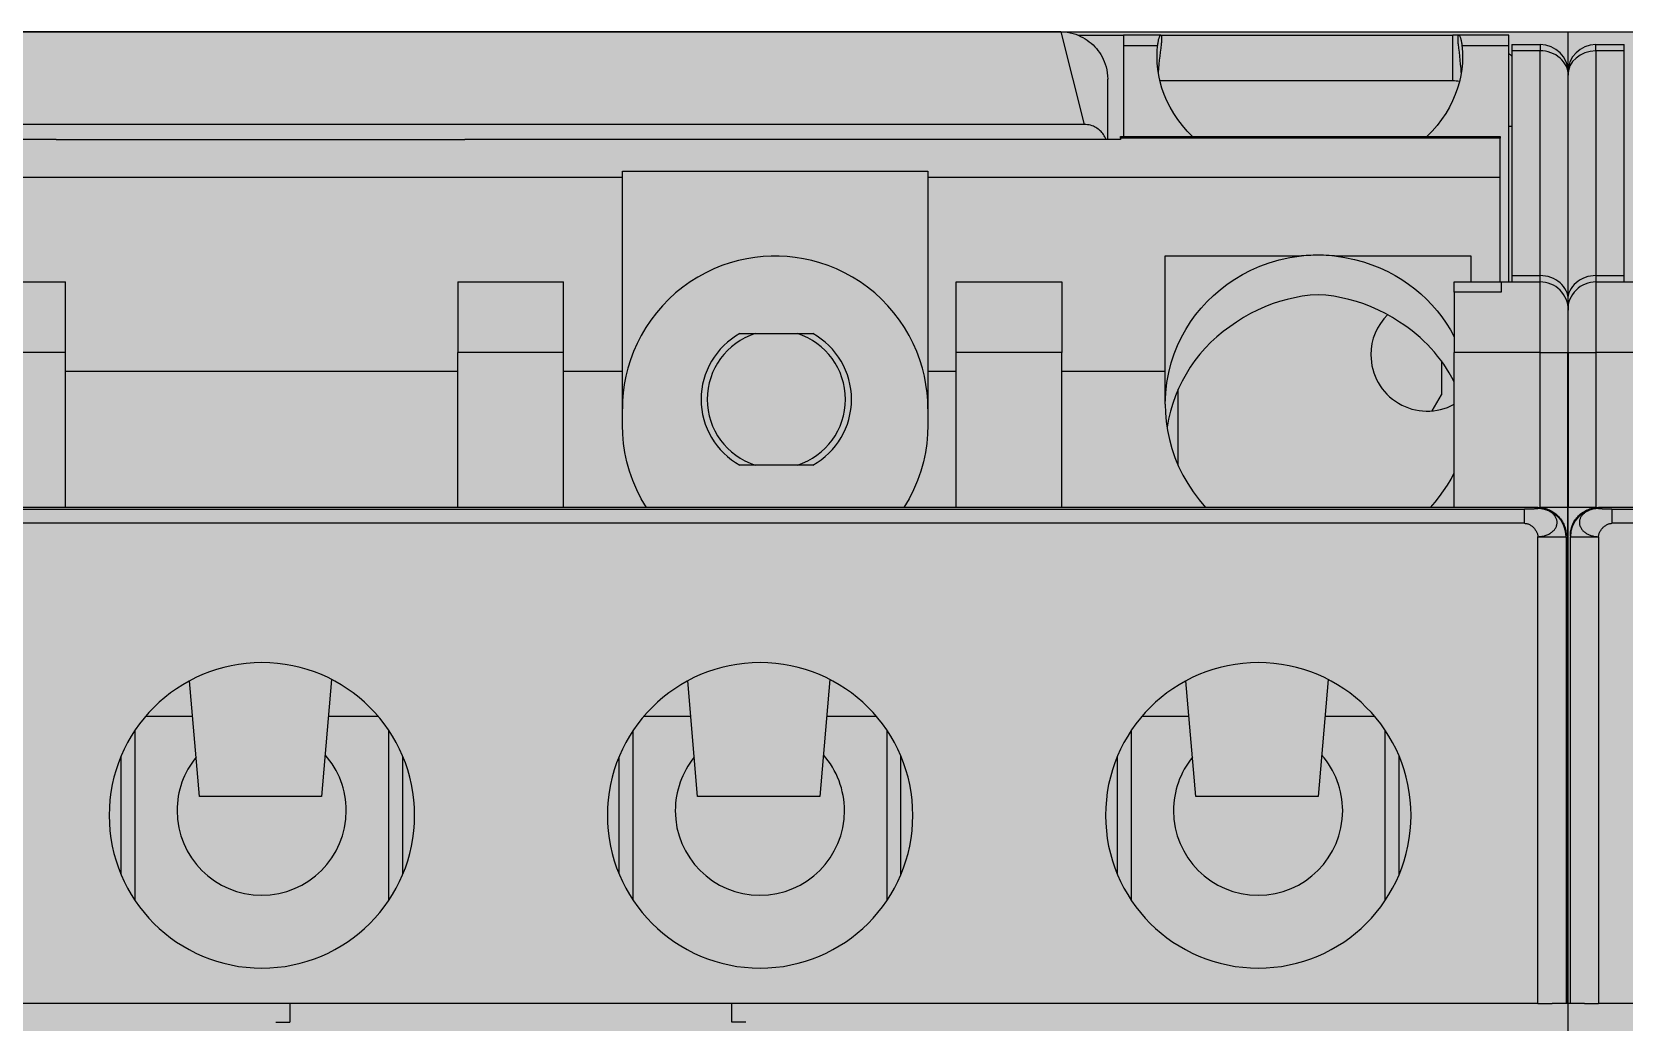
# Model space of a CAD drawing. Extents: x -20 to 2016, y -5898 to 916.
# Drawn here: x 764.39 to 798.27, y 93.66 to 114.73 of the extents above; entities that cross this region are included whole.
import ezdxf

# ---------------------------------------------------------------- set-up
doc = ezdxf.new("R2010")
doc.units = 0
doc.layers.add('MAIN-1', color=7, linetype='Continuous')
doc.layers.add('SYMS', color=7, linetype='Continuous')

msp = doc.modelspace()

# ---------------------------------------------------------------- hatches: boundary and pattern name
at = {"layer": 'SYMS', "true_color": 0x636466}
h = msp.add_hatch(color=251, dxfattribs=at)
h.dxf.hatch_style = 1
h.paths.add_polyline_path([(752.088, 44.229), (797.066, 44.229), (797.066, 114.729), (752.088, 114.729)])
h = msp.add_hatch(color=251, dxfattribs=at)
h.dxf.hatch_style = 1
h.paths.add_polyline_path([(797.077, 44.229), (842.055, 44.229), (842.055, 114.729), (797.077, 114.729)])

# ---------------------------------------------------------------- linework, layer by layer
at = {"layer": 'MAIN-1'}
for p, q in [((786.277, 114.729), (762.877, 114.729)), ((786.277, 114.729), (786.349, 114.727)), ((786.277, 114.729), (786.777, 112.759)), ((786.349, 114.727), (786.417, 114.72)), ((786.417, 114.72), (786.48, 114.709)), ((786.48, 114.709), (786.54, 114.694)), ((786.54, 114.694), (786.597, 114.677)), ((786.597, 114.677), (786.65, 114.656)), ((786.643, 114.659), (787.617, 114.659)), ((786.65, 114.656), (786.702, 114.633)), ((786.702, 114.633), (786.751, 114.608)), ((786.751, 114.608), (786.798, 114.58)), ((786.798, 114.58), (786.843, 114.551)), ((786.843, 114.551), (786.886, 114.519)), ((786.886, 114.519), (786.927, 114.486)), ((788.405, 114.659), (787.617, 114.659)), ((787.617, 114.659), (787.617, 113.404)), ((788.348, 114.495), (788.351, 114.514)), ((788.351, 114.514), (788.355, 114.532)), ((788.355, 114.532), (788.358, 114.548)), ((788.358, 114.548), (788.361, 114.564)), ((788.361, 114.564), (788.365, 114.579)), ((788.365, 114.579), (788.369, 114.592)), ((788.369, 114.592), (788.373, 114.605)), ((788.373, 114.605), (788.377, 114.616)), ((788.377, 114.616), (788.38, 114.626)), ((788.38, 114.626), (788.384, 114.635)), ((788.384, 114.635), (788.388, 114.642)), ((788.388, 114.642), (788.392, 114.648)), ((788.392, 114.648), (788.395, 114.653)), ((788.395, 114.653), (788.399, 114.656)), ((788.399, 114.656), (788.402, 114.658)), ((788.402, 114.658), (788.405, 114.659)), ((788.405, 114.659), (788.409, 114.658)), ((788.405, 114.659), (794.618, 114.659)), ((788.409, 114.658), (788.412, 114.656)), ((788.412, 114.656), (788.414, 114.651)), ((788.414, 114.651), (788.417, 114.646)), ((788.417, 114.646), (788.419, 114.638)), ((788.419, 114.638), (788.42, 114.629)), ((788.42, 114.525), (788.419, 114.504)), ((788.42, 114.629), (788.421, 114.619)), ((788.421, 114.543), (788.42, 114.525)), ((788.421, 114.619), (788.422, 114.606)), ((788.422, 114.561), (788.421, 114.543)), ((788.422, 114.606), (788.422, 114.593)), ((788.422, 114.593), (788.423, 114.578)), ((788.423, 114.578), (788.422, 114.561)), ((794.618, 113.685), (794.618, 114.659)), ((794.639, 114.659), (794.618, 114.659)), ((794.659, 114.659), (794.639, 114.659)), ((794.68, 114.658), (794.659, 114.659)), ((794.701, 114.657), (794.68, 114.658)), ((794.721, 114.656), (794.701, 114.657)), ((794.742, 114.655), (794.721, 114.656)), ((794.731, 114.592), (794.732, 114.606)), ((794.731, 114.577), (794.731, 114.592)), ((794.732, 114.56), (794.731, 114.577)), ((794.732, 114.606), (794.733, 114.618)), ((794.733, 114.543), (794.732, 114.56)), ((794.733, 114.618), (794.734, 114.629)), ((794.734, 114.524), (794.733, 114.543)), ((794.734, 114.629), (794.735, 114.638)), ((794.735, 114.503), (794.734, 114.524)), ((794.735, 114.638), (794.737, 114.645)), ((794.737, 114.645), (794.74, 114.651)), ((794.74, 114.651), (794.742, 114.656)), ((794.742, 114.656), (794.745, 114.658)), ((794.745, 114.658), (794.749, 114.659)), ((795.812, 114.659), (794.749, 114.659)), ((794.749, 114.659), (794.752, 114.658)), ((794.752, 114.658), (794.755, 114.656)), ((794.755, 114.656), (794.759, 114.653)), ((794.759, 114.653), (794.762, 114.648)), ((794.762, 114.648), (794.766, 114.642)), ((794.766, 114.642), (794.77, 114.635)), ((794.77, 114.635), (794.774, 114.626)), ((794.774, 114.626), (794.777, 114.616)), ((794.777, 114.616), (794.781, 114.605)), ((794.781, 114.605), (794.785, 114.592)), ((794.785, 114.592), (794.789, 114.579)), ((794.789, 114.579), (794.792, 114.564)), ((794.792, 114.564), (794.796, 114.548)), ((794.796, 114.548), (794.799, 114.532)), ((794.799, 114.532), (794.803, 114.514)), ((794.803, 114.514), (794.806, 114.495)), ((795.812, 114.432), (795.812, 114.659)), ((786.927, 114.486), (786.966, 114.451)), ((786.966, 114.451), (787.003, 114.413)), ((787.003, 114.413), (787.038, 114.374)), ((787.038, 114.374), (787.071, 114.332)), ((787.071, 114.332), (787.102, 114.289)), ((787.102, 114.289), (787.131, 114.244)), ((787.131, 114.244), (787.158, 114.196)), ((787.158, 114.196), (787.183, 114.146)), ((788.34, 114.432), (787.617, 114.432)), ((788.327, 114.236), (788.329, 114.276)), ((788.327, 114.196), (788.327, 114.236)), ((788.331, 114.066), (788.327, 114.196)), ((788.329, 114.276), (788.33, 114.316)), ((788.33, 114.316), (788.333, 114.355)), ((788.333, 114.355), (788.336, 114.394)), ((788.336, 114.394), (788.34, 114.432)), ((788.34, 114.432), (788.343, 114.454)), ((788.343, 114.454), (788.345, 114.475)), ((788.345, 114.475), (788.348, 114.495)), ((788.384, 114.211), (788.375, 114.124)), ((788.394, 114.297), (788.384, 114.211)), ((788.405, 114.384), (788.394, 114.297)), ((788.409, 114.411), (788.405, 114.384)), ((788.412, 114.436), (788.409, 114.411)), ((788.414, 114.46), (788.412, 114.436)), ((788.417, 114.483), (788.414, 114.46)), ((788.419, 114.504), (788.417, 114.483)), ((794.737, 114.482), (794.735, 114.503)), ((794.74, 114.46), (794.737, 114.482)), ((794.742, 114.436), (794.74, 114.46)), ((794.745, 114.411), (794.742, 114.436)), ((794.749, 114.384), (794.745, 114.411)), ((794.759, 114.298), (794.749, 114.384)), ((794.769, 114.211), (794.759, 114.298)), ((794.779, 114.125), (794.769, 114.211)), ((794.806, 114.495), (794.809, 114.475)), ((794.809, 114.475), (794.811, 114.454)), ((794.811, 114.454), (794.814, 114.432)), ((794.814, 114.432), (794.818, 114.394)), ((795.812, 114.432), (794.814, 114.432)), ((794.818, 114.394), (794.821, 114.355)), ((794.821, 114.355), (794.824, 114.316)), ((794.827, 114.196), (794.823, 114.066)), ((794.824, 114.316), (794.825, 114.276)), ((794.825, 114.276), (794.826, 114.236)), ((794.826, 114.236), (794.827, 114.196)), ((795.812, 109.413), (795.812, 114.432)), ((795.823, 114.255), (795.812, 114.263)), ((795.834, 114.247), (795.823, 114.255)), ((795.845, 114.239), (795.834, 114.247)), ((795.856, 114.23), (795.845, 114.239)), ((795.866, 114.222), (795.856, 114.23)), ((795.877, 114.213), (795.866, 114.222)), ((795.877, 114.459), (795.877, 114.325)), ((795.877, 114.459), (796.477, 114.459)), ((795.877, 114.325), (795.877, 109.543)), ((796.477, 114.325), (795.877, 114.325)), ((796.477, 114.459), (796.477, 114.325)), ((796.477, 109.543), (796.477, 114.325)), ((797.666, 114.325), (797.666, 114.459)), ((797.666, 114.459), (798.266, 114.459)), ((798.266, 114.325), (797.666, 114.325)), ((797.666, 114.325), (797.666, 109.543)), ((798.266, 114.325), (798.266, 114.459)), ((798.266, 109.543), (798.266, 114.325)), ((787.183, 114.146), (787.205, 114.095)), ((787.205, 114.095), (787.226, 114.041)), ((787.226, 114.041), (787.243, 113.984)), ((787.243, 113.984), (787.257, 113.923)), ((787.257, 113.923), (787.268, 113.86)), ((787.268, 113.86), (787.275, 113.792)), ((788.343, 113.933), (788.331, 114.066)), ((788.364, 113.799), (788.343, 113.933)), ((788.359, 113.951), (788.353, 113.865)), ((788.367, 114.038), (788.359, 113.951)), ((788.375, 114.124), (788.367, 114.038)), ((794.787, 114.038), (794.779, 114.125)), ((794.795, 113.952), (794.787, 114.038)), ((794.811, 113.933), (794.79, 113.799)), ((794.801, 113.865), (794.795, 113.952)), ((794.823, 114.066), (794.811, 113.933)), ((797.066, 113.859), (797.066, 113.805)), ((797.077, 113.859), (797.077, 113.805)), ((787.275, 113.792), (787.277, 113.72)), ((787.277, 112.439), (787.277, 113.72)), ((788.393, 113.664), (788.364, 113.799)), ((794.618, 113.685), (788.388, 113.685)), ((788.432, 113.528), (788.393, 113.664)), ((788.481, 113.393), (788.432, 113.528)), ((794.722, 113.528), (794.673, 113.393)), ((794.761, 113.664), (794.722, 113.528)), ((794.79, 113.799), (794.761, 113.664)), ((797.066, 113.805), (797.066, 109.023)), ((797.077, 109.023), (797.077, 113.805)), ((787.617, 113.404), (787.617, 112.501)), ((788.539, 113.258), (788.481, 113.393)), ((788.607, 113.125), (788.539, 113.258)), ((794.615, 113.258), (794.547, 113.125)), ((794.673, 113.393), (794.615, 113.258)), ((788.684, 112.993), (788.607, 113.125)), ((788.771, 112.864), (788.684, 112.993)), ((788.867, 112.739), (788.771, 112.864)), ((794.383, 112.864), (794.287, 112.739)), ((794.47, 112.993), (794.383, 112.864)), ((794.547, 113.125), (794.47, 112.993)), ((786.777, 112.759), (762.377, 112.759)), ((786.815, 112.758), (786.777, 112.759)), ((786.85, 112.754), (786.815, 112.758)), ((786.884, 112.748), (786.85, 112.754)), ((786.915, 112.74), (786.884, 112.748)), ((786.944, 112.73), (786.915, 112.74)), ((786.972, 112.719), (786.944, 112.73)), ((786.999, 112.706), (786.972, 112.719)), ((787.024, 112.692), (786.999, 112.706)), ((787.049, 112.677), (787.024, 112.692)), ((787.072, 112.661), (787.049, 112.677)), ((787.094, 112.644), (787.072, 112.661)), ((787.115, 112.626), (787.094, 112.644)), ((787.135, 112.606), (787.115, 112.626)), ((787.154, 112.586), (787.135, 112.606)), ((787.171, 112.564), (787.154, 112.586)), ((787.188, 112.542), (787.171, 112.564)), ((787.203, 112.518), (787.188, 112.542)), ((787.217, 112.493), (787.203, 112.518)), ((787.23, 112.467), (787.217, 112.493)), ((787.552, 112.47), (787.552, 112.501)), ((787.552, 112.501), (795.627, 112.501)), ((788.971, 112.617), (788.867, 112.739)), ((789.084, 112.501), (788.971, 112.617)), ((794.183, 112.617), (794.07, 112.501)), ((794.287, 112.739), (794.183, 112.617)), ((795.627, 112.501), (795.627, 112.47)), ((764.902, 112.439), (761.552, 112.439)), ((764.902, 112.439), (773.602, 112.439)), ((787.552, 112.439), (773.602, 112.439)), ((787.242, 112.439), (787.23, 112.467)), ((795.627, 112.47), (787.552, 112.47)), ((787.552, 112.47), (787.552, 112.439)), ((795.627, 111.638), (795.627, 112.47)), ((753.477, 111.638), (776.952, 111.638)), ((776.952, 111.638), (776.952, 111.766)), ((776.952, 111.766), (783.452, 111.766)), ((776.952, 107.509), (776.952, 111.638)), ((783.452, 111.766), (783.452, 111.638)), ((783.452, 111.638), (783.452, 107.509)), ((783.452, 111.638), (795.627, 111.638)), ((795.627, 109.409), (795.627, 111.638)), ((779.247, 109.815), (779.071, 109.756)), ((779.424, 109.864), (779.247, 109.815)), ((779.6, 109.903), (779.424, 109.864)), ((779.773, 109.931), (779.6, 109.903)), ((779.945, 109.949), (779.773, 109.931)), ((780.117, 109.958), (779.945, 109.949)), ((780.287, 109.958), (780.117, 109.958)), ((780.458, 109.949), (780.287, 109.958)), ((780.631, 109.931), (780.458, 109.949)), ((780.804, 109.903), (780.631, 109.931)), ((780.98, 109.864), (780.804, 109.903)), ((781.156, 109.815), (780.98, 109.864)), ((781.333, 109.756), (781.156, 109.815)), ((788.502, 107.509), (788.502, 109.96)), ((788.502, 109.96), (791.398, 109.96)), ((790.515, 109.74), (790.715, 109.813)), ((790.715, 109.813), (790.927, 109.876)), ((790.927, 109.876), (791.154, 109.925)), ((791.154, 109.925), (791.398, 109.96)), ((791.449, 109.964), (791.398, 109.96)), ((791.499, 109.968), (791.449, 109.964)), ((791.55, 109.971), (791.499, 109.968)), ((791.6, 109.973), (791.55, 109.971)), ((791.651, 109.975), (791.6, 109.973)), ((791.701, 109.976), (791.651, 109.975)), ((791.752, 109.976), (791.701, 109.976)), ((791.811, 109.976), (791.752, 109.976)), ((791.87, 109.975), (791.811, 109.976)), ((791.929, 109.972), (791.87, 109.975)), ((791.988, 109.969), (791.929, 109.972)), ((792.047, 109.965), (791.988, 109.969)), ((792.106, 109.96), (792.047, 109.965)), ((792.106, 109.96), (792.323, 109.93)), ((792.106, 109.96), (795.002, 109.96)), ((792.323, 109.93), (792.526, 109.888)), ((792.526, 109.888), (792.718, 109.836)), ((792.718, 109.836), (792.899, 109.775)), ((792.899, 109.775), (793.071, 109.706)), ((795.002, 109.96), (795.002, 109.409)), ((778.557, 109.512), (778.393, 109.409)), ((778.725, 109.604), (778.557, 109.512)), ((778.897, 109.685), (778.725, 109.604)), ((779.071, 109.756), (778.897, 109.685)), ((781.507, 109.685), (781.333, 109.756)), ((781.679, 109.604), (781.507, 109.685)), ((781.847, 109.512), (781.679, 109.604)), ((782.011, 109.409), (781.847, 109.512)), ((789.819, 109.358), (789.979, 109.466)), ((789.979, 109.466), (790.148, 109.566)), ((790.148, 109.566), (790.326, 109.658)), ((790.326, 109.658), (790.515, 109.74)), ((793.071, 109.706), (793.235, 109.63)), ((793.235, 109.63), (793.391, 109.547)), ((793.391, 109.547), (793.539, 109.457)), ((793.539, 109.457), (793.68, 109.361)), ((795.877, 109.543), (795.877, 109.409)), ((795.877, 109.543), (796.477, 109.543)), ((796.477, 109.409), (796.477, 109.543)), ((797.666, 109.543), (798.266, 109.543)), ((797.666, 109.543), (797.666, 109.409)), ((798.266, 109.409), (798.266, 109.543)), ((762.852, 109.409), (765.102, 109.409)), ((765.102, 107.909), (765.102, 109.409)), ((773.452, 109.409), (775.702, 109.409)), ((773.452, 109.409), (773.452, 107.909)), ((775.702, 107.909), (775.702, 109.409)), ((778.083, 109.173), (777.939, 109.041)), ((778.235, 109.296), (778.083, 109.173)), ((778.393, 109.409), (778.235, 109.296)), ((782.169, 109.296), (782.011, 109.409)), ((782.321, 109.173), (782.169, 109.296)), ((782.465, 109.041), (782.321, 109.173)), ((784.052, 109.409), (786.302, 109.409)), ((784.052, 107.909), (784.052, 109.409)), ((786.302, 109.409), (786.302, 107.909)), ((789.393, 108.989), (789.527, 109.12)), ((789.527, 109.12), (789.669, 109.243)), ((789.669, 109.243), (789.819, 109.358)), ((791.418, 109.102), (791.255, 109.073)), ((791.584, 109.123), (791.418, 109.102)), ((791.752, 109.135), (791.584, 109.123)), ((791.92, 109.123), (791.752, 109.135)), ((792.086, 109.102), (791.92, 109.123)), ((792.249, 109.073), (792.086, 109.102)), ((793.68, 109.361), (793.815, 109.259)), ((793.815, 109.259), (793.942, 109.152)), ((793.942, 109.152), (794.063, 109.038)), ((794.652, 109.193), (794.652, 109.409)), ((794.652, 109.409), (795.652, 109.409)), ((794.652, 109.193), (794.652, 107.909)), ((795.652, 109.193), (794.652, 109.193)), ((795.627, 109.413), (795.812, 109.413)), ((795.652, 109.409), (795.652, 109.193)), ((795.652, 109.409), (796.477, 109.409)), ((795.812, 109.409), (795.812, 109.413)), ((796.477, 107.909), (796.477, 109.409)), ((797.666, 109.409), (799.491, 109.409)), ((797.666, 109.409), (797.666, 107.909)), ((777.676, 108.752), (777.558, 108.597)), ((777.803, 108.901), (777.676, 108.752)), ((777.939, 109.041), (777.803, 108.901)), ((782.601, 108.901), (782.465, 109.041)), ((782.728, 108.752), (782.601, 108.901)), ((782.846, 108.597), (782.728, 108.752)), ((789.149, 108.708), (789.267, 108.852)), ((789.267, 108.852), (789.393, 108.989)), ((790.467, 108.81), (790.316, 108.733)), ((790.621, 108.878), (790.467, 108.81)), ((790.776, 108.939), (790.621, 108.878)), ((790.934, 108.991), (790.776, 108.939)), ((791.093, 109.036), (790.934, 108.991)), ((791.255, 109.073), (791.093, 109.036)), ((792.411, 109.036), (792.249, 109.073)), ((792.57, 108.991), (792.411, 109.036)), ((792.728, 108.939), (792.57, 108.991)), ((792.883, 108.878), (792.728, 108.939)), ((793.037, 108.81), (792.883, 108.878)), ((793.188, 108.733), (793.037, 108.81)), ((794.063, 109.038), (794.177, 108.919)), ((794.177, 108.919), (794.285, 108.795)), ((794.285, 108.795), (794.387, 108.665)), ((797.066, 109.023), (797.066, 108.959)), ((797.066, 108.959), (797.066, 108.905)), ((797.066, 108.905), (797.066, 108.863)), ((797.066, 108.863), (797.066, 108.833)), ((797.066, 108.833), (797.066, 108.815)), ((797.066, 108.815), (797.066, 108.809)), ((797.066, 108.809), (797.066, 107.909)), ((797.077, 109.023), (797.077, 108.959)), ((797.077, 108.959), (797.077, 108.905)), ((797.077, 108.905), (797.077, 108.863)), ((797.077, 108.863), (797.077, 108.833)), ((797.077, 108.833), (797.077, 108.815)), ((797.077, 108.815), (797.077, 108.809)), ((797.077, 107.909), (797.077, 108.809)), ((777.45, 108.436), (777.352, 108.27)), ((777.558, 108.597), (777.45, 108.436)), ((782.954, 108.436), (782.846, 108.597)), ((783.052, 108.27), (782.954, 108.436)), ((788.939, 108.398), (789.04, 108.557)), ((789.04, 108.557), (789.149, 108.708)), ((790.166, 108.648), (790.019, 108.554)), ((790.316, 108.733), (790.166, 108.648)), ((793.338, 108.648), (793.188, 108.733)), ((793.485, 108.554), (793.338, 108.648)), ((794.387, 108.665), (794.482, 108.53)), ((794.482, 108.53), (794.571, 108.388)), ((777.265, 108.1), (777.189, 107.927)), ((777.352, 108.27), (777.265, 108.1)), ((779.452, 108.309), (781.002, 108.309)), ((783.139, 108.1), (783.052, 108.27)), ((783.215, 107.927), (783.139, 108.1)), ((788.765, 108.057), (788.847, 108.232)), ((788.847, 108.232), (788.939, 108.398)), ((794.571, 108.388), (794.652, 108.241)), ((765.102, 107.909), (762.852, 107.909)), ((765.102, 104.609), (765.102, 107.909)), ((773.452, 104.609), (773.452, 107.909)), ((775.702, 107.909), (773.452, 107.909)), ((775.702, 104.609), (775.702, 107.909)), ((777.124, 107.752), (777.07, 107.576)), ((777.189, 107.927), (777.124, 107.752)), ((783.28, 107.752), (783.215, 107.927)), ((783.334, 107.576), (783.28, 107.752)), ((784.052, 104.609), (784.052, 107.909)), ((786.302, 107.909), (784.052, 107.909)), ((786.302, 104.609), (786.302, 107.909)), ((788.628, 107.684), (788.691, 107.875)), ((788.691, 107.875), (788.765, 108.057)), ((794.652, 104.609), (794.652, 107.909)), ((796.477, 107.909), (794.652, 107.909)), ((796.477, 107.909), (797.077, 107.909)), ((796.477, 104.609), (796.477, 107.909)), ((797.066, 104.609), (797.066, 107.909)), ((797.066, 107.909), (797.666, 107.909)), ((797.077, 107.909), (797.077, 104.609)), ((797.666, 107.909), (797.666, 104.609)), ((799.491, 107.909), (797.666, 107.909)), ((765.102, 107.509), (773.452, 107.509)), ((775.702, 107.509), (776.952, 107.509)), ((776.952, 106.359), (776.952, 107.509)), ((777.026, 107.4), (776.993, 107.224)), ((777.07, 107.576), (777.026, 107.4)), ((783.378, 107.4), (783.334, 107.576)), ((783.411, 107.224), (783.378, 107.4)), ((783.452, 107.509), (784.052, 107.509)), ((783.452, 107.509), (783.452, 106.359)), ((786.302, 107.509), (788.502, 107.509)), ((788.502, 106.809), (788.502, 107.509)), ((788.536, 107.271), (788.576, 107.483)), ((788.576, 107.483), (788.628, 107.684)), ((794.377, 107.726), (794.377, 107.005)), ((776.993, 107.224), (776.97, 107.05)), ((783.434, 107.05), (783.411, 107.224)), ((788.511, 107.047), (788.536, 107.271)), ((788.777, 105.501), (788.777, 107.123)), ((776.956, 106.878), (776.952, 106.709)), ((776.97, 107.05), (776.956, 106.878)), ((783.448, 106.878), (783.434, 107.05)), ((783.452, 106.709), (783.448, 106.878)), ((788.502, 106.809), (788.511, 107.047)), ((788.502, 106.809), (788.507, 106.625)), ((794.18, 106.663), (794.377, 107.005)), ((788.507, 106.625), (788.523, 106.437)), ((788.523, 106.437), (788.551, 106.247)), ((776.958, 106.168), (776.952, 106.359)), ((776.975, 105.974), (776.958, 106.168)), ((783.446, 106.168), (783.429, 105.974)), ((783.452, 106.359), (783.446, 106.168)), ((788.551, 106.247), (788.59, 106.056)), ((788.59, 106.056), (788.642, 105.864)), ((777.005, 105.777), (776.975, 105.974)), ((777.047, 105.579), (777.005, 105.777)), ((783.399, 105.777), (783.357, 105.579)), ((783.429, 105.974), (783.399, 105.777)), ((788.642, 105.864), (788.707, 105.673)), ((777.103, 105.38), (777.047, 105.579)), ((777.172, 105.183), (777.103, 105.38)), ((781.002, 105.509), (779.452, 105.509)), ((783.301, 105.38), (783.232, 105.183)), ((783.357, 105.579), (783.301, 105.38)), ((788.707, 105.673), (788.785, 105.484)), ((788.785, 105.484), (788.876, 105.298)), ((777.256, 104.987), (777.172, 105.183)), ((783.232, 105.183), (783.148, 104.987)), ((788.876, 105.298), (788.979, 105.116)), ((788.979, 105.116), (789.095, 104.94)), ((794.424, 104.961), (794.506, 105.086)), ((794.506, 105.086), (794.582, 105.213)), ((794.582, 105.213), (794.652, 105.343)), ((777.354, 104.796), (777.256, 104.987)), ((777.465, 104.609), (777.354, 104.796)), ((783.05, 104.796), (782.939, 104.609)), ((783.148, 104.987), (783.05, 104.796)), ((789.095, 104.94), (789.222, 104.77)), ((789.222, 104.77), (789.36, 104.609)), ((794.144, 104.609), (794.243, 104.722)), ((794.243, 104.722), (794.336, 104.84)), ((794.336, 104.84), (794.424, 104.961)), ((796.432, 104.609), (752.732, 104.609)), ((753.017, 104.571), (796.147, 104.571)), ((796.161, 104.571), (796.147, 104.571)), ((796.147, 104.272), (796.147, 104.571)), ((796.175, 104.572), (796.161, 104.571)), ((796.189, 104.572), (796.175, 104.572)), ((796.203, 104.572), (796.189, 104.572)), ((796.218, 104.572), (796.203, 104.572)), ((796.233, 104.572), (796.218, 104.572)), ((796.248, 104.573), (796.233, 104.572)), ((796.263, 104.573), (796.248, 104.573)), ((796.278, 104.574), (796.263, 104.573)), ((796.292, 104.574), (796.278, 104.574)), ((796.306, 104.575), (796.292, 104.574)), ((796.32, 104.575), (796.306, 104.575)), ((796.333, 104.576), (796.32, 104.575)), ((796.345, 104.576), (796.333, 104.576)), ((796.357, 104.577), (796.345, 104.576)), ((796.368, 104.578), (796.357, 104.577)), ((796.379, 104.579), (796.368, 104.578)), ((796.388, 104.579), (796.379, 104.579)), ((796.397, 104.58), (796.388, 104.579)), ((796.405, 104.581), (796.397, 104.58)), ((796.412, 104.582), (796.405, 104.581)), ((796.418, 104.583), (796.412, 104.582)), ((796.423, 104.583), (796.418, 104.583)), ((796.427, 104.584), (796.423, 104.583)), ((796.43, 104.585), (796.427, 104.584)), ((796.431, 104.586), (796.43, 104.585)), ((796.432, 104.586), (796.431, 104.586)), ((796.432, 104.609), (796.46, 104.608)), ((796.432, 104.586), (796.432, 104.609)), ((796.454, 104.586), (796.432, 104.586)), ((796.476, 104.585), (796.454, 104.586)), ((796.46, 104.608), (796.488, 104.606)), ((796.497, 104.583), (796.476, 104.585)), ((797.077, 104.609), (796.477, 104.609)), ((796.488, 104.606), (796.516, 104.603)), ((796.518, 104.58), (796.497, 104.583)), ((796.516, 104.603), (796.543, 104.599)), ((796.539, 104.576), (796.518, 104.58)), ((796.56, 104.572), (796.539, 104.576)), ((796.543, 104.599), (796.57, 104.593)), ((796.58, 104.566), (796.56, 104.572)), ((796.57, 104.593), (796.596, 104.586)), ((796.6, 104.56), (796.58, 104.566)), ((796.596, 104.586), (796.622, 104.578)), ((796.619, 104.553), (796.6, 104.56)), ((796.638, 104.546), (796.619, 104.553)), ((796.622, 104.578), (796.648, 104.568)), ((796.657, 104.538), (796.638, 104.546)), ((796.648, 104.568), (796.674, 104.558)), ((796.674, 104.529), (796.657, 104.538)), ((796.674, 104.558), (796.699, 104.546)), ((796.692, 104.519), (796.674, 104.529)), ((796.708, 104.508), (796.692, 104.519)), ((796.699, 104.546), (796.724, 104.533)), ((796.724, 104.497), (796.708, 104.508)), ((796.724, 104.533), (796.748, 104.519)), ((796.738, 104.486), (796.724, 104.497)), ((796.752, 104.473), (796.738, 104.486)), ((796.748, 104.519), (796.771, 104.504)), ((796.766, 104.461), (796.752, 104.473)), ((796.778, 104.448), (796.766, 104.461)), ((796.771, 104.504), (796.793, 104.488)), ((796.789, 104.434), (796.778, 104.448)), ((796.799, 104.42), (796.789, 104.434)), ((796.793, 104.488), (796.815, 104.471)), ((796.807, 104.406), (796.799, 104.42)), ((796.815, 104.392), (796.807, 104.406)), ((796.815, 104.471), (796.836, 104.452)), ((796.822, 104.377), (796.815, 104.392)), ((796.828, 104.362), (796.822, 104.377)), ((796.832, 104.347), (796.828, 104.362)), ((796.836, 104.332), (796.832, 104.347)), ((796.836, 104.452), (796.856, 104.433)), ((796.856, 104.433), (796.875, 104.413)), ((796.875, 104.413), (796.893, 104.392)), ((796.893, 104.392), (796.911, 104.371)), ((796.911, 104.371), (796.927, 104.348)), ((796.927, 104.348), (796.942, 104.325)), ((797.066, 94.059), (797.066, 104.609)), ((797.666, 104.609), (797.066, 104.609)), ((797.077, 94.059), (797.077, 104.609)), ((797.211, 104.325), (797.226, 104.348)), ((797.226, 104.348), (797.242, 104.371)), ((797.242, 104.371), (797.259, 104.392)), ((797.259, 104.392), (797.278, 104.413)), ((797.278, 104.413), (797.297, 104.433)), ((797.297, 104.433), (797.317, 104.452)), ((797.317, 104.452), (797.338, 104.471)), ((797.323, 104.354), (797.319, 104.34)), ((797.327, 104.369), (797.323, 104.354)), ((797.333, 104.382), (797.327, 104.369)), ((797.34, 104.396), (797.333, 104.382)), ((797.338, 104.471), (797.359, 104.488)), ((797.347, 104.41), (797.34, 104.396)), ((797.356, 104.423), (797.347, 104.41)), ((797.365, 104.436), (797.356, 104.423)), ((797.359, 104.488), (797.382, 104.504)), ((797.375, 104.448), (797.365, 104.436)), ((797.387, 104.46), (797.375, 104.448)), ((797.382, 104.504), (797.405, 104.519)), ((797.399, 104.472), (797.387, 104.46)), ((797.412, 104.483), (797.399, 104.472)), ((797.405, 104.519), (797.429, 104.533)), ((797.425, 104.494), (797.412, 104.483)), ((797.439, 104.505), (797.425, 104.494)), ((797.429, 104.533), (797.454, 104.546)), ((797.455, 104.515), (797.439, 104.505)), ((797.454, 104.546), (797.479, 104.558)), ((797.47, 104.524), (797.455, 104.515)), ((797.487, 104.533), (797.47, 104.524)), ((797.479, 104.558), (797.504, 104.568)), ((797.504, 104.541), (797.487, 104.533)), ((797.504, 104.568), (797.53, 104.578)), ((797.521, 104.549), (797.504, 104.541)), ((797.539, 104.556), (797.521, 104.549)), ((797.53, 104.578), (797.556, 104.586)), ((797.558, 104.562), (797.539, 104.556)), ((797.556, 104.586), (797.583, 104.593)), ((797.577, 104.567), (797.558, 104.562)), ((797.597, 104.572), (797.577, 104.567)), ((797.583, 104.593), (797.61, 104.599)), ((797.616, 104.577), (797.597, 104.572)), ((797.61, 104.599), (797.637, 104.603)), ((797.637, 104.58), (797.616, 104.577)), ((797.637, 104.603), (797.664, 104.606)), ((797.657, 104.583), (797.637, 104.58)), ((797.678, 104.585), (797.657, 104.583)), ((797.664, 104.606), (797.692, 104.608)), ((797.699, 104.586), (797.678, 104.585)), ((797.692, 104.608), (797.721, 104.609)), ((797.721, 104.586), (797.699, 104.586)), ((841.421, 104.609), (797.721, 104.609)), ((797.721, 104.609), (797.721, 104.586)), ((797.723, 104.585), (797.721, 104.586)), ((797.721, 104.586), (797.721, 104.586)), ((797.726, 104.584), (797.723, 104.585)), ((797.729, 104.583), (797.726, 104.584)), ((797.734, 104.583), (797.729, 104.583)), ((797.74, 104.582), (797.734, 104.583)), ((797.747, 104.581), (797.74, 104.582)), ((797.755, 104.58), (797.747, 104.581)), ((797.764, 104.579), (797.755, 104.58)), ((797.774, 104.579), (797.764, 104.579)), ((797.784, 104.578), (797.774, 104.579)), ((797.795, 104.577), (797.784, 104.578)), ((797.807, 104.576), (797.795, 104.577)), ((797.82, 104.576), (797.807, 104.576)), ((797.832, 104.575), (797.82, 104.576)), ((797.846, 104.575), (797.832, 104.575)), ((797.86, 104.574), (797.846, 104.575)), ((797.875, 104.574), (797.86, 104.574)), ((797.89, 104.573), (797.875, 104.574)), ((797.905, 104.573), (797.89, 104.573)), ((797.92, 104.572), (797.905, 104.573)), ((797.935, 104.572), (797.92, 104.572)), ((797.949, 104.572), (797.935, 104.572)), ((797.963, 104.572), (797.949, 104.572)), ((797.978, 104.572), (797.963, 104.572)), ((797.992, 104.571), (797.978, 104.572)), ((798.005, 104.571), (797.992, 104.571)), ((798.005, 104.571), (841.136, 104.571)), ((798.005, 104.571), (798.005, 104.272)), ((796.147, 104.272), (753.017, 104.272)), ((796.147, 104.272), (796.162, 104.271)), ((796.162, 104.271), (796.177, 104.27)), ((796.177, 104.27), (796.193, 104.267)), ((796.193, 104.267), (796.208, 104.263)), ((796.208, 104.263), (796.222, 104.258)), ((796.222, 104.258), (796.237, 104.252)), ((796.237, 104.252), (796.252, 104.245)), ((796.252, 104.245), (796.266, 104.237)), ((796.266, 104.237), (796.28, 104.229)), ((796.28, 104.229), (796.294, 104.219)), ((796.294, 104.219), (796.307, 104.209)), ((796.307, 104.209), (796.32, 104.198)), ((796.32, 104.198), (796.332, 104.187)), ((796.332, 104.187), (796.344, 104.175)), ((796.344, 104.175), (796.355, 104.163)), ((796.355, 104.163), (796.366, 104.15)), ((796.366, 104.15), (796.376, 104.136)), ((796.376, 104.136), (796.386, 104.122)), ((796.386, 104.122), (796.394, 104.108)), ((796.394, 104.108), (796.402, 104.093)), ((796.402, 104.093), (796.409, 104.079)), ((796.409, 104.079), (796.416, 104.064)), ((796.416, 104.064), (796.421, 104.048)), ((796.421, 104.048), (796.425, 104.033)), ((796.425, 104.033), (796.428, 104.018)), ((796.428, 104.018), (796.431, 104.003)), ((796.568, 104.006), (796.588, 104.012)), ((796.588, 104.012), (796.609, 104.019)), ((796.609, 104.019), (796.628, 104.027)), ((796.628, 104.027), (796.647, 104.035)), ((796.647, 104.035), (796.665, 104.044)), ((796.665, 104.044), (796.682, 104.053)), ((796.682, 104.053), (796.699, 104.063)), ((796.699, 104.063), (796.714, 104.074)), ((796.714, 104.074), (796.729, 104.085)), ((796.729, 104.085), (796.744, 104.097)), ((796.744, 104.097), (796.757, 104.109)), ((796.757, 104.109), (796.769, 104.122)), ((796.769, 104.122), (796.781, 104.135)), ((796.781, 104.135), (796.791, 104.149)), ((796.791, 104.149), (796.801, 104.163)), ((796.801, 104.163), (796.809, 104.177)), ((796.809, 104.177), (796.817, 104.192)), ((796.817, 104.192), (796.823, 104.207)), ((796.823, 104.207), (796.829, 104.222)), ((796.829, 104.222), (796.833, 104.237)), ((796.833, 104.237), (796.836, 104.253)), ((796.838, 104.316), (796.836, 104.332)), ((796.836, 104.253), (796.839, 104.269)), ((796.839, 104.3), (796.838, 104.316)), ((796.84, 104.284), (796.839, 104.3)), ((796.839, 104.269), (796.84, 104.284)), ((796.942, 104.325), (796.956, 104.301)), ((796.956, 104.301), (796.969, 104.276)), ((796.969, 104.276), (796.981, 104.251)), ((796.981, 104.251), (796.991, 104.225)), ((796.991, 104.225), (797.001, 104.199)), ((797.001, 104.199), (797.009, 104.173)), ((797.009, 104.173), (797.016, 104.146)), ((797.016, 104.146), (797.022, 104.12)), ((797.022, 104.12), (797.026, 104.092)), ((797.026, 104.092), (797.029, 104.065)), ((797.029, 104.065), (797.031, 104.037)), ((797.031, 104.037), (797.032, 104.008)), ((797.032, 103.987), (797.032, 104.008)), ((797.121, 104.037), (797.123, 104.065)), ((797.121, 104.008), (797.121, 104.037)), ((797.121, 104.008), (797.121, 103.987)), ((797.123, 104.065), (797.127, 104.092)), ((797.127, 104.092), (797.131, 104.12)), ((797.131, 104.12), (797.137, 104.146)), ((797.137, 104.146), (797.144, 104.173)), ((797.144, 104.173), (797.152, 104.199)), ((797.152, 104.199), (797.161, 104.225)), ((797.161, 104.225), (797.172, 104.251)), ((797.172, 104.251), (797.184, 104.276)), ((797.184, 104.276), (797.197, 104.301)), ((797.197, 104.301), (797.211, 104.325)), ((797.314, 104.311), (797.313, 104.296)), ((797.313, 104.296), (797.313, 104.281)), ((797.313, 104.281), (797.314, 104.267)), ((797.316, 104.326), (797.314, 104.311)), ((797.314, 104.267), (797.316, 104.252)), ((797.319, 104.34), (797.316, 104.326)), ((797.316, 104.252), (797.319, 104.237)), ((797.319, 104.237), (797.324, 104.223)), ((797.324, 104.223), (797.329, 104.208)), ((797.329, 104.208), (797.335, 104.194)), ((797.335, 104.194), (797.341, 104.18)), ((797.341, 104.18), (797.349, 104.167)), ((797.349, 104.167), (797.358, 104.153)), ((797.358, 104.153), (797.368, 104.14)), ((797.368, 104.14), (797.379, 104.128)), ((797.379, 104.128), (797.39, 104.115)), ((797.39, 104.115), (797.403, 104.103)), ((797.403, 104.103), (797.416, 104.092)), ((797.416, 104.092), (797.43, 104.081)), ((797.43, 104.081), (797.444, 104.07)), ((797.444, 104.07), (797.459, 104.06)), ((797.459, 104.06), (797.474, 104.051)), ((797.474, 104.051), (797.49, 104.042)), ((797.49, 104.042), (797.507, 104.034)), ((797.507, 104.034), (797.524, 104.027)), ((797.524, 104.027), (797.541, 104.02)), ((797.541, 104.02), (797.56, 104.014)), ((797.56, 104.014), (797.578, 104.008)), ((797.578, 104.008), (797.597, 104.003)), ((797.722, 104.003), (797.724, 104.018)), ((797.724, 104.018), (797.728, 104.033)), ((797.728, 104.033), (797.732, 104.048)), ((797.732, 104.048), (797.737, 104.064)), ((797.737, 104.064), (797.743, 104.079)), ((797.743, 104.079), (797.75, 104.093)), ((797.75, 104.093), (797.758, 104.108)), ((797.758, 104.108), (797.767, 104.122)), ((797.767, 104.122), (797.776, 104.136)), ((797.776, 104.136), (797.787, 104.15)), ((797.787, 104.15), (797.797, 104.163)), ((797.797, 104.163), (797.809, 104.175)), ((797.809, 104.175), (797.821, 104.187)), ((797.821, 104.187), (797.833, 104.198)), ((797.833, 104.198), (797.846, 104.209)), ((797.846, 104.209), (797.859, 104.219)), ((797.859, 104.219), (797.873, 104.229)), ((797.873, 104.229), (797.887, 104.237)), ((797.887, 104.237), (797.901, 104.245)), ((797.901, 104.245), (797.916, 104.252)), ((797.916, 104.252), (797.93, 104.258)), ((797.93, 104.258), (797.945, 104.263)), ((797.945, 104.263), (797.96, 104.267)), ((797.96, 104.267), (797.975, 104.27)), ((797.975, 104.27), (797.99, 104.271)), ((797.99, 104.271), (798.005, 104.272)), ((841.136, 104.272), (798.005, 104.272)), ((796.431, 104.003), (796.432, 103.987)), ((796.432, 103.987), (796.456, 103.989)), ((796.432, 94.059), (796.432, 103.987)), ((796.432, 103.987), (797.032, 103.987)), ((796.456, 103.989), (796.479, 103.991)), ((796.479, 103.991), (796.502, 103.993)), ((796.502, 103.993), (796.524, 103.997)), ((796.524, 103.997), (796.546, 104.001)), ((796.546, 104.001), (796.568, 104.006)), ((797.032, 103.987), (797.032, 94.059)), ((797.121, 103.987), (797.721, 103.987)), ((797.121, 94.059), (797.121, 103.987)), ((797.597, 104.003), (797.617, 103.999)), ((797.617, 103.999), (797.637, 103.995)), ((797.637, 103.995), (797.658, 103.993)), ((797.658, 103.993), (797.678, 103.99)), ((797.678, 103.99), (797.699, 103.988)), ((797.699, 103.988), (797.721, 103.987)), ((797.721, 103.987), (797.722, 104.003)), ((797.721, 103.987), (797.721, 94.059)), ((767.952, 98.459), (767.741, 100.92)), ((770.766, 100.951), (770.552, 98.459)), ((778.552, 98.459), (778.341, 100.92)), ((781.366, 100.951), (781.152, 98.459)), ((789.152, 98.459), (788.941, 100.92)), ((791.966, 100.951), (791.752, 98.459)), ((767.806, 100.159), (766.802, 100.159)), ((771.762, 100.159), (770.698, 100.159)), ((778.406, 100.159), (777.402, 100.159)), ((782.362, 100.159), (781.298, 100.159)), ((789.006, 100.159), (788.002, 100.159)), ((792.962, 100.159), (791.898, 100.159)), ((766.577, 99.86), (766.577, 96.257)), ((771.977, 99.875), (771.977, 96.243)), ((777.177, 99.86), (777.177, 96.257)), ((782.577, 99.875), (782.577, 96.243)), ((787.777, 99.86), (787.777, 96.257)), ((793.177, 99.875), (793.177, 96.243)), ((766.277, 99.297), (766.277, 96.821)), ((772.277, 96.797), (772.277, 99.321)), ((776.877, 99.297), (776.877, 96.821)), ((782.877, 96.797), (782.877, 99.321)), ((787.477, 99.297), (787.477, 96.821)), ((793.477, 96.797), (793.477, 99.321)), ((770.552, 98.459), (767.952, 98.459)), ((781.152, 98.459), (778.552, 98.459)), ((791.752, 98.459), (789.152, 98.459)), ((796.432, 94.059), (752.732, 94.059)), ((779.277, 94.059), (769.877, 94.059)), ((769.877, 94.059), (769.877, 93.659)), ((771.977, 94.059), (771.977, 94.059)), ((772.277, 94.059), (772.277, 94.059)), ((773.302, 94.059), (773.302, 94.059)), ((775.852, 94.059), (775.852, 94.059)), ((776.877, 94.059), (776.877, 94.059)), ((777.177, 94.059), (777.177, 94.059)), ((779.277, 93.659), (779.277, 94.059)), ((796.432, 94.059), (796.733, 94.059)), ((797.077, 94.059), (796.732, 94.059)), ((797.421, 94.059), (797.066, 94.059)), ((797.066, 94.059), (797.066, 90.959)), ((797.077, 90.959), (797.077, 94.059)), ((797.419, 94.059), (797.721, 94.059)), ((841.421, 94.059), (797.721, 94.059)), ((769.577, 93.659), (769.877, 93.659)), ((779.577, 93.659), (779.277, 93.659))]:
    msp.add_line(p, q, dxfattribs=at)
for centre, radius, start, end in [((796.477, 113.859), 0.6, 0, 90), ((797.666, 113.859), 0.6, 90, 180), ((796.477, 108.809), 0.6, 359.9997, 90), ((797.666, 108.809), 0.6, 90, 180.0002), ((794.077, 107.859), 1.2, 134.8559, 180), ((780.227, 106.909), 1.6, 118.955, 241.045), ((780.227, 106.909), 1.47, 107.7528, 180), ((780.227, 106.909), 1.47, 0, 72.2472), ((780.227, 106.909), 1.6, 298.955, 61.045), ((794.077, 107.859), 1.2, 180, 298.631), ((780.227, 106.909), 1.47, 180, 252.2472), ((780.227, 106.909), 1.47, 287.7528, 0), ((769.282, 98.059), 3.25, 0, 180), ((779.882, 98.059), 3.25, 0, 180), ((790.482, 98.059), 3.25, 0, 180), ((769.277, 98.159), 1.8, 140.8866, 180), ((769.277, 98.159), 1.8, 0, 41.351), ((779.877, 98.159), 1.8, 140.8866, 180), ((779.877, 98.159), 1.8, 0, 41.351), ((790.477, 98.159), 1.8, 140.8866, 180), ((790.477, 98.159), 1.8, 0, 41.351), ((769.282, 98.059), 3.25, 180, 0), ((769.277, 98.159), 1.8, 180, 0), ((779.882, 98.059), 3.25, 180, 0), ((779.877, 98.159), 1.8, 180, 0), ((790.482, 98.059), 3.25, 180, 0), ((790.477, 98.159), 1.8, 180, 0)]:
    msp.add_arc(centre, radius, start, end, dxfattribs=at)
for centre, major_axis, ratio, start_param, end_param in [((796.477, 113.805), (-0.6, 0), 0.866025, -3.141593, -1.570796), ((797.666, 113.805), (-0.6, 0), 0.866025, -1.570796, 0), ((794.618, 112.685), (-1, -0.001), 0.999658, -1.717524, -1.571858), ((795.618, 112.685), (1, 0.026), 0.026168, 1.307741, 1.37451), ((796.477, 109.023), (0.6, 0), 0.866025, -0.000025, 1.570796), ((797.666, 109.023), (0.6, 0), 0.866025, 1.570796, 3.141605), ((791.752, 105.824), (-3.25, 0), 0.992546, -1.008541, -0.152839), ((791.752, 105.824), (-3.25, 0), 0.992546, -2.673228, -2.133052), ((796.432, 103.987), (0.6, 0), 0.99863, -0.000023, 1.570517), ((797.721, 103.987), (0.6, 0), 0.99863, 1.571084, 3.141615)]:
    msp.add_ellipse(centre, major_axis=major_axis, ratio=ratio, start_param=start_param, end_param=end_param, dxfattribs=at)
at = {"layer": 'SYMS'}
for points in [[(752.088, 114.729), (797.066, 114.729), (797.066, 44.229), (752.088, 44.229)], [(797.077, 114.729), (842.055, 114.729), (842.055, 44.229), (797.077, 44.229)]]:
    msp.add_lwpolyline(points, close=True, dxfattribs=at)

doc.saveas('drawing.dxf')
